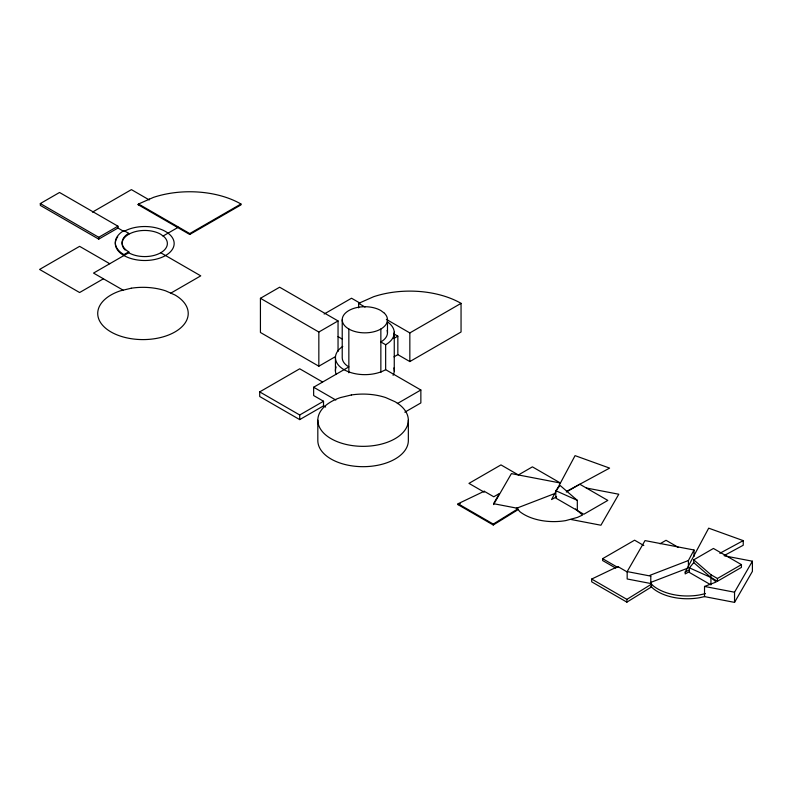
<?xml version="1.0" encoding="UTF-8"?>
<svg xmlns="http://www.w3.org/2000/svg" width="792" height="792" viewBox="0 0 792 792"><rect width="100%" height="100%" fill="white"/><g stroke="black" fill="none" stroke-linecap="round" stroke-linejoin="round"><path stroke-width="1.19" d="M651.083 582.288L688.406 567.913L688.406 560.518L694.03 550.004L645.025 540.589L627.175 571.586L627.175 578.982L650.786 583.516L653.331 585.912A42.045 24.275 0 0 0 699.435 594.97L705.484 593.624M689.208 571.745L685.189 573.923L685.189 572.072L708.692 528.165L743.233 540.629L743.233 545.252L724.076 555.628M517.849 509.781L493.267 525.007L458.063 504.672L458.063 503.752L484.199 491.248L493.772 496.772L499.405 493.525L493.545 503.682L517.166 508.216L519.701 511.543A42.045 24.275 0 0 0 565.805 520.591L577.487 517.384L582.546 515.048L575.507 508.949M493.545 504.603L511.404 473.616L560.409 483.021L532.402 466.854L518.384 474.952L500.97 464.904L468.963 483.377L484.199 492.169L484.199 491.248M650.786 586.288L653.331 588.684A42.045 24.275 0 0 0 699.435 597.742L704.524 596.614L734.54 602.375L734.54 592.208L752.4 561.211L724.749 555.905M734.54 602.375L752.4 571.378L752.4 561.211M566.28 492.06L579.813 484.239L607.82 500.415L583.813 514.265L555.816 498.099L555.816 490.713L560.112 485.456L577.318 500.356L577.318 510.523M689.436 567.854L693.733 562.607L693.733 559.835L713.434 548.45L741.441 564.627L741.441 567.399L717.443 581.249L710.939 577.507L689.436 567.854L689.436 572.477L710.939 584.892L710.939 574.735L693.733 559.835M493.267 525.007L493.267 524.076L517.849 508.86M626.888 602.148L626.888 599.376L651.469 584.159L651.469 586.931L626.888 602.148L591.683 581.823L591.683 579.051L617.819 566.547L627.393 572.072M40.323 203.554L59.529 192.476L117.939 226.195L117.939 228.046L98.733 239.125L40.323 205.405L40.323 203.554L98.733 237.283L117.939 226.195M92.456 212.117L131.413 189.625L149.252 199.93L149.252 199M123.938 255.529L123.938 254.608L128.74 251.836A22.631 13.068 0 0 1 128.74 233.353L123.938 230.581L123.938 231.502A29.423 16.988 0 0 1 167.993 233.105L169.072 233.967A29.423 16.988 0 0 1 147.51 260.429A29.423 16.988 0 0 1 117.741 236.768M125.146 250.054A22.631 13.068 0 0 1 130.967 233.155A22.631 13.068 0 0 1 160.746 234.274L164.34 236.986A22.631 13.068 0 0 1 158.519 253.885A22.631 13.068 0 0 1 128.74 252.757L93.535 273.082L123.126 290.169M163.073 236.026L177.735 227.561L177.735 226.631M103.415 278.784L79.606 292.535L39.6 269.438L79.606 246.342L109.732 263.726M138.531 204.92L138.531 203.999L189.733 233.561L240.946 203.999L240.946 204.92L189.733 234.481L137.729 204.455M170.815 293.139L200.752 275.854L160.746 252.757M335.006 356.875L318.839 366.211L260.429 332.482L260.429 298.297L279.635 287.209L338.045 320.938L338.045 351.42M324.146 314.028L351.519 298.228L359.915 303.069M260.429 298.297L318.839 332.026L338.045 320.938M325.601 407.058L323.522 405.86L299.713 419.612L259.707 396.515L259.707 391.892L299.713 368.795L322.572 381.992M393.97 338.392L397.841 336.154L397.841 354.638L409.84 361.568L461.053 331.997L461.053 303.356A72.419 41.808 0 0 0 373.636 296.713L358.637 303.356L358.637 307.87M323.522 405.86L323.522 401.247L313.642 395.545L313.642 387.229L348.846 366.904A22.631 13.068 0 0 1 342.223 357.657L342.223 319.78M386.377 319.374L409.84 332.927L461.053 303.356M393.97 356.875L397.841 354.638M259.707 391.892L299.713 414.988L323.522 401.247M397.337 403.583L420.859 390.001L420.859 402.93L404.821 412.196M615.79 568.141L602.593 560.528L602.593 558.677L634.59 540.193L643.807 545.52M660.013 543.777L666.032 540.302L678.477 547.49M710.939 574.735L717.443 578.477L741.441 564.627M556.598 496.822L551.569 499.544L575.071 455.638L609.612 468.102L566.953 491.208M685.189 572.072L689.208 569.894M719.819 553.311L743.233 540.629M138.531 203.999L153.529 197.356A72.419 41.808 0 0 1 240.946 203.999M458.063 504.672L460.241 503.633M554.776 493.535L516.325 508.345L517.166 509.147L517.166 508.216M688.406 560.518L649.945 575.329L650.786 576.121L650.786 583.516M704.524 596.614L704.524 586.446L716.166 582.031L693.733 562.607M586.327 488.001L618.78 494.228L600.92 525.225L570.903 519.463M627.175 571.586L650.786 576.121M704.524 586.446L734.54 592.208M555.816 490.713L577.318 500.356M358.637 303.356L365.033 307.048M393.604 333.709L397.841 336.154M420.859 390.001L385.654 369.666L385.654 344.728L380.853 341.956A22.631 13.068 0 0 0 387.139 330.442M338.045 336.64L342.045 338.946M117.939 228.046L123.938 231.502M313.642 387.229L335.838 400.039M602.593 558.677L617.819 567.468L617.819 566.547M591.683 579.051L626.888 599.376M458.063 503.752L493.267 524.076M388.149 322.344L389.179 323.166A29.423 16.988 0 0 1 385.654 344.728M717.443 578.477L717.443 581.249M694.03 550.004L694.03 556.469M499.405 493.525L499.405 494.446M409.84 332.927L409.84 361.568M408.345 420.215L408.345 440.54A45.263 26.136 0 0 1 363.082 466.676A45.263 26.136 0 0 1 317.82 440.54L317.82 420.215M394.258 332.185L394.258 371.131M387.486 319.78L387.486 332.709M380.853 329.017L380.853 372.497M348.846 329.017L348.846 372.775M335.442 357.123L335.442 371.131M318.839 332.026L318.839 366.211M299.713 414.988L299.713 419.612M189.733 233.561L189.733 234.481M128.74 233.353L128.74 234.274M128.74 251.836L128.74 252.757M98.733 237.283L98.733 239.125M393.911 367.933A29.423 16.988 0 0 1 393.099 375.329M336.135 374.299A29.423 16.988 0 0 1 336.135 366.894M385.654 369.666A29.423 16.988 0 0 1 344.708 370.042A29.423 16.988 0 0 1 342.778 346.431M123.938 254.608A29.423 16.988 0 0 1 123.938 230.581M131.254 288.219L120.344 290.832A45.263 26.136 0 0 0 105.9 328.452A45.263 26.136 0 0 0 172.062 333.482A45.263 26.136 0 0 0 174.982 294.99L165.607 290.832A45.263 26.136 0 0 0 131.254 288.219M351.361 394.97L340.451 397.584A45.263 26.136 0 0 0 326.007 435.204A45.263 26.136 0 0 0 392.169 440.233A45.263 26.136 0 0 0 395.089 401.742L385.714 397.584A45.263 26.136 0 0 0 351.361 394.97M384.447 313.246L380.853 310.543A22.631 13.068 0 0 0 343.579 315.315A22.631 13.068 0 0 0 366.825 332.798A22.631 13.068 0 0 0 384.447 313.246"/></g></svg>
